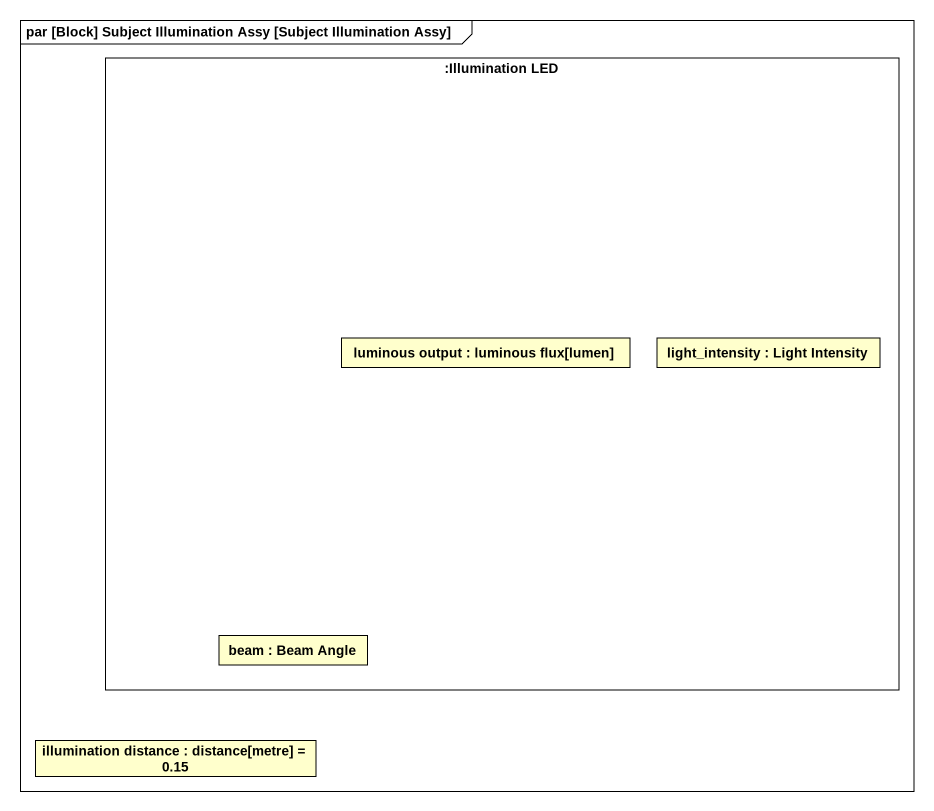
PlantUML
@startuml
mainframe par [Block] Subject Illumination Assy [Subject Illumination Assy]
rectangle ":Illumination LED" as Illumination_LED {
  rectangle "luminous output : luminous flux[lumen]" as luminous_output
  rectangle "light_intensity : Light Intensity" as light_intensity
  rectangle "beam : Beam Angle" as beam
}
rectangle "illumination distance : distance[metre] = 0.15" as illumination_distance
@enduml
